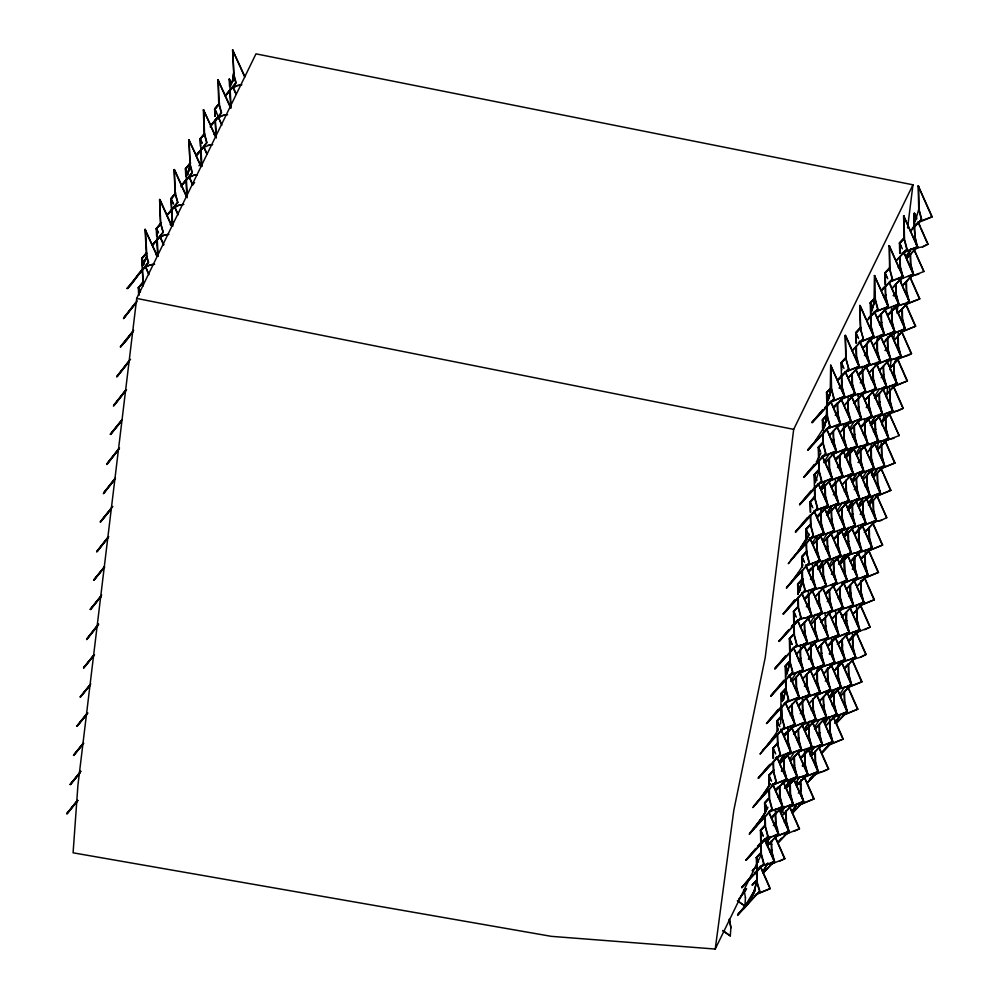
<?xml version="1.0" encoding="UTF-8"?>
<svg xmlns="http://www.w3.org/2000/svg" width="999" height="999" viewBox="0 0 999 999"><rect width="100%" height="100%" fill="white"/><g stroke="black" fill="none" stroke-linecap="round" stroke-linejoin="round"><path stroke-width="1.5" d="M780.631 723.913L781.106 693.518L786.088 688.099M801.348 585.739L802.035 573.026L802.309 580.307L804.932 590.184L783.041 614.01L794.592 600.087M826.822 408.916L826.136 421.615L827.085 416.196L826.81 405.919M826.485 421.69L826.885 392.707L830.868 388.374M830.181 395.679L830.669 365.284L844.642 396.241L833.703 408.154L830.868 402.46M874.025 304.545L874.425 275.562L888.411 306.518L877.11 318.356L888.049 306.443L885.439 296.566L885.164 289.285M722.864 930.856L730.294 935.901L730.906 927.472L729.382 919.055M737.449 900.948L744.879 905.993L745.491 897.564M730.294 935.901L722.889 930.531M744.879 905.993L737.474 900.623M743.556 889.859L746.503 888.873L738.698 899.737M189.573 163.411L188.736 170.704L190.322 167.07L188.786 139.673L201.211 166.521M233.329 73.689L232.492 80.981L234.091 77.348L232.555 49.95L244.98 76.811M232.854 81.044L233.691 73.751L232.904 50.012M907.579 227.959L912.961 184.803L255.981 53.859L136.701 298.414L77.91 785.364L73.089 852.809L551.348 936.35L715.222 949.05L756.805 863.81M912.961 184.803L793.681 429.358L765.234 657.467L733.815 810.289L715.222 949.05M886.438 397.49L887.786 386.7M889.897 369.755L891.245 358.966M893.743 338.923L894.505 332.767M897.002 312.724L897.964 305.02M900.661 283.441L901.235 278.821M904.307 254.158L904.694 251.074M842.145 647.452L842.557 644.367M845.654 621.241L846.69 613.523M848.963 596.565L850.411 585.776M852.684 568.818L854.669 558.091M801.485 585.776L802.309 580.307L798.85 592.132M866.608 500.012L867.232 496.965M871.628 475.561L872.889 469.455M877.284 448.052L878.858 440.409M882.005 425.137L884.202 414.435M827.746 400.661L831.218 388.848L830.943 381.556M828.109 400.736L831.568 388.911L831.018 365.359M823.975 428.084L827.447 416.271L827.172 408.991M815.359 482.729L818.83 470.904L818.281 447.34L822.252 443.007M871.515 310.939L874.974 299.126L874.712 291.845M871.865 311.014L875.336 299.188L874.774 275.637M799.2 592.207L802.659 580.382L802.397 570.104M915.271 221.229L918.73 209.403L918.181 185.839L932.167 216.795L917.032 223.152M786.463 674.188L789.922 662.362L789.647 655.082M786.812 674.263L790.271 662.437L789.722 638.885L793.706 634.552M782.329 701.535L785.788 689.722L785.239 666.158L789.222 661.825M783.116 700.137L786.151 689.785L785.876 679.507M756.618 870.903L756.892 881.18L753.421 893.006L749.175 900.961L737.612 914.884L748.688 902.147M144.98 260.427L146.566 256.793L145.03 229.395L157.455 256.243M142.545 265.409L146.566 256.793L148.277 262.275L127.098 288.474C136.513 281.194 140.584 264.71 154.67 264.273M142.907 265.472L146.915 256.843L145.392 229.458M186.301 175.687L190.322 167.07L192.033 172.552L181.443 185.652L192.395 172.615L189.935 163.474L189.148 139.735M186.663 175.749L190.684 167.12M230.07 85.964L234.091 77.348L235.789 82.83L225.2 95.929L236.151 82.892L233.691 73.751M230.419 86.026L234.44 77.41M758.166 861.013L760.888 855.419M766.345 844.242L769.754 837.249M781.343 813.498L784.739 806.505M795.654 784.153L799.063 777.16M809.964 754.807L814.048 746.415M824.962 724.063L828.371 717.07M754.994 890.584L750.237 899.712L754.869 890.683M816.27 462.112L820.941 453.047M850.624 447.902L846.615 455.669L850.861 447.702L844.617 457.417M803.208 545.454C765.371 590.933 811.6 537.562 808.865 533.741M910.901 248.763L906.892 256.531L910.439 249.9M824.912 481.655L822.239 486.838L824.4 482.817M805.219 541.57L808.553 535.102M820.304 566.333L822.976 561.151M846.016 532.579L848.688 527.397M871.066 500.112L872.402 497.527M844.567 554.757L840.559 562.524L844.804 554.557L838.561 564.273M842.244 560.002L844.917 554.82M763.248 816.395L767.931 807.329M833.703 690.247L831.031 695.429L833.903 690.097M789.947 779.969L787.274 785.152L789.435 781.143M796.94 803.471L792.931 811.238L796.478 804.607M763.76 871.053L767.769 863.286M802.859 545.392L807.105 537.425L796.952 553.196M821.053 564.972L822.477 562.325M846.103 532.517L848.226 528.533M871.14 500.049L872.564 497.402M905.668 257.068L910.364 249.787M906.031 257.143L910.713 249.862M807.816 449.9L813.461 443.793L823.626 428.022L827.085 416.196L829.707 426.073L807.816 449.9L818.88 437.162M823.7 462.525L829.17 454.033M849.525 428.846L854.207 421.566M874.575 396.378L879.257 389.098M820.354 488.661L825.037 481.381M820.703 488.736L824.612 482.667M845.753 456.268L850.436 448.988M870.441 423.738L875.124 416.458M870.791 423.801L875.486 416.521M855.856 453.646L860.539 446.366M797.302 553.271L807.454 537.499M826.685 513.461L831.368 506.181M827.035 513.523L831.717 506.243M851.722 480.994L856.418 473.713M812.087 543.369L816.782 536.088M852.085 481.068L856.767 473.788M837.137 510.901L842.607 502.41M799.075 572.814C770.753 606.78 798.001 575.449 802.971 564.785M862.187 478.446L866.87 471.166M822.552 540.809L827.234 533.528M847.589 508.354L852.284 501.061M847.951 508.416L852.634 501.136M872.639 475.886L877.322 468.606M877.684 468.681L872.814 475.999M858.054 505.794L862.736 498.513M817.644 569.38L823.114 560.876M859.19 504.645L862.312 499.8M818.78 568.231L822.689 562.162M843.468 535.701L848.151 528.421M843.818 535.776L848.513 528.496M868.506 503.234L873.201 495.954M868.868 503.309L872.764 497.24M828.883 565.609L833.566 558.329M839.697 563.124L844.38 555.844M810.164 622.864L815.634 614.373M790.671 681.343L796.128 672.851M772.614 739.16C740.933 776.673 779.133 732.242 778.196 728.895M779.058 762.187L783.74 754.907M779.407 762.249L784.103 754.969M804.108 729.72L809.565 721.228M804.457 729.794L808.366 723.726M765.197 792.744C736.038 827.509 767.294 791.345 769.942 783.591M760.139 799.437L770.291 783.666M829.145 697.265L833.828 689.972M789.51 759.627L794.205 752.347M829.507 697.327L834.19 690.047M814.56 727.172L819.242 719.879M839.597 694.705L844.292 687.424M765.808 810.951C760.838 821.615 733.591 852.946 761.912 818.98M756.006 826.797L766.171 811.013M784.602 788.199L790.072 779.695M785.738 787.05L789.647 780.981M834.689 723.264L840.159 714.772M835.826 722.127L839.734 716.058M791.707 811.775L796.403 804.495M792.07 811.85L796.752 804.57M746.503 888.873L738.736 899.412M762.537 871.59L768.006 863.099M743.268 908.778L755.244 889.272L749.175 900.961L751.061 898.925M743.618 908.853C757.055 894.804 758.553 875.923 756.693 857.691L760.664 853.371M210.152 126.885C214.211 120.804 219.755 114.823 227.61 114.735M180.981 186.701C184.89 181.106 189.822 175.075 197.19 174.763M135.177 303.209C118.456 324.825 120.642 322.652 135.539 303.271M132.193 332.442L126.374 340.584L120.404 346.84L132.917 331.356M128.484 361.563C111.925 382.979 113.711 381.306 128.846 361.626M125.137 390.746C108.404 412.362 110.614 410.177 125.499 390.809M121.791 419.93L110.352 434.365L121.316 421.141M118.444 449.1C101.723 470.716 103.908 468.543 118.794 449.163M115.097 478.284C98.414 499.837 100.499 497.802 115.447 478.334M111.751 507.455L100.312 521.903L110.439 509.84M108.404 536.638C91.608 558.316 93.943 555.981 108.754 536.7M104.221 566.982L93.619 580.269L104.57 567.032M101.698 594.992L90.272 609.44L101.224 596.216M98.352 624.175C81.618 645.791 83.841 643.606 98.714 624.225M93.344 655.669L83.579 667.794L93.706 655.731M89.997 684.852L80.232 696.977L90.347 684.914M87.475 712.874L76.873 726.161L86.176 715.259M83.304 743.206L73.526 755.331L83.654 743.268M80.782 771.228L70.18 784.515L79.483 773.613M77.435 800.399L66.833 813.686L77.797 800.461M848.064 508.441L850.636 504.832L847.764 508.454M822.664 409.74L811.95 422.54L823.014 409.815M897.302 313.536L898.988 311.313M813.461 443.793L818.531 437.087M853.546 403.259L855.231 401.036M814.397 464.448L803.683 477.247L814.759 464.523M874.462 398.151L876.148 395.916M811.113 490.684L799.562 504.607L816.183 485.664M870.329 425.512L872.015 423.276M806.98 518.031L795.429 531.955L805.656 520.342M826.56 515.222L828.258 512.999M792.819 580.556L798.725 572.739M847.477 510.114L849.175 507.879M794.954 600.162L783.391 614.085L805.281 590.259L802.659 580.382M868.393 505.007L870.079 502.772M788.785 629.67L778.908 641.358L789.135 629.745M864.272 532.355L865.958 530.132M785.489 655.906L774.787 668.718L785.851 655.981M820.504 622.077L822.189 619.855M781.368 683.266L770.654 696.066L781.717 683.328M841.42 616.97L843.106 614.735M778.084 709.502L766.52 723.426L782.205 705.494M837.287 644.318L838.985 642.095M768.044 744.667L773.95 736.85M768.98 765.321L758.266 778.121L770.179 764.272M793.531 734.04L795.216 731.805M759.789 799.375L764.847 792.669M814.447 728.933L816.133 726.698M761.563 818.905L755.656 826.722L763.373 815.933L750.012 832.829L771.89 809.003L769.267 799.125L769.005 791.845M810.314 756.28L812 754.058M755.744 848.488L745.878 860.176L756.093 848.563M752.459 874.724L741.745 887.537L752.809 874.799M814.797 496.016L810.014 502.047L810.289 512.325M820.529 488.773L823.388 485.152M865.171 485.651L867.082 483.241M840.122 518.119L842.032 515.696M777.921 796.752L779.819 794.33M784.602 788.298L788.423 783.466M214.947 116.346L214.623 109.041L219.43 103.084M215.309 116.396L214.972 109.091L218.818 104.333M200.362 146.254L200.025 138.948L203.883 134.178M201.923 166.396L200.387 138.998L204.233 134.241M185.777 176.161L185.439 168.856L190.26 162.899M187.337 196.303L185.802 168.906L190.609 162.949M214.161 134.64L216.084 132.255M214.51 134.703L216.433 132.318M172.39 226.149L170.854 198.764L175.674 192.807M172.752 226.211L171.216 198.813L175.062 194.056M199.575 164.548L201.498 162.163M198.963 165.797L200.886 163.411M156.606 235.976L156.269 228.671L161.089 222.715M158.154 256.119L156.631 228.721L161.438 222.765M143.219 285.964L141.683 258.566L146.491 252.622M142.37 265.934L142.045 258.629L145.891 253.871M170.392 224.363L172.315 221.978M170.754 224.425L172.677 222.04M127.46 288.536L148.626 262.337L146.915 256.843M155.807 254.27L157.73 251.885M138.661 295.055L138.337 287.749L143.144 281.793M139.023 295.117L138.686 287.812L143.506 281.855M123.751 317.657L137.225 300.986M124.101 317.719L136.613 302.235M120.754 346.903L133.267 331.418M130.532 359.34L117.058 376.011M113.711 405.194L126.224 389.71M126.573 389.772L114.061 405.257M110.352 434.365L120.941 421.266M110.714 434.428L121.304 421.328M107.005 463.548L119.518 448.064M107.368 463.611L117.957 450.512M104.021 492.794L114.61 479.682M112.825 506.418L100.312 521.903M96.965 551.086L107.555 537.986M93.619 580.269L104.208 567.157M93.981 580.319L104.558 567.22M90.272 609.44L100.862 596.341M90.622 609.502L101.211 596.403M87.275 638.686L97.865 625.574M80.232 696.977L90.809 683.878M76.873 726.161L87.462 713.049M77.235 726.211L87.825 713.111M73.526 755.331L83.154 743.418M73.889 755.394L83.516 743.481M70.542 784.577L80.17 772.664M230.994 108.054L217.969 79.858L218.744 103.596L221.204 112.737L210.614 125.837L215.447 136.563M218.319 79.92L219.106 103.659L221.566 112.8L210.976 125.899L203.384 109.765L216.408 137.962M203.384 109.765L204.158 133.504L206.618 142.645L196.029 155.744L200.861 166.471M203.734 109.828L204.52 133.566L206.98 142.707L196.391 155.807L188.786 139.673M177.447 202.46L166.858 215.559L177.797 202.522L175.349 193.381L174.201 169.58L174.987 193.319L177.797 202.522M189.061 176.885L192.682 184.927L194.605 182.542M162.862 232.367L152.273 245.467L163.212 232.43L160.764 223.289L159.615 199.488L160.402 223.227L163.212 232.43M117.407 376.074L127.997 362.974M103.659 492.732L114.248 479.632M100.674 521.965L111.264 508.866M97.328 551.148L107.904 538.049M86.925 638.623L97.515 625.524M83.579 667.794L94.168 654.695M83.928 667.856L94.518 654.757M80.582 697.04L90.21 685.127M70.18 784.515L80.769 771.415M66.833 813.686L77.422 800.586M67.195 813.748L77.785 800.649M226.049 94.593L231.656 88.274L236.85 85.614L241.845 84.765M226.411 94.643L232.018 88.337L237.213 85.677L240.946 85.04M216.421 113.049L214.623 109.041L219.293 103.771M214.623 109.041L219.655 103.834M211.463 124.5L217.07 118.182L222.265 115.522L226.011 114.885M201.835 142.957L200.025 138.948L204.708 133.679M200.025 138.948L204.133 134.79M196.878 154.408L202.485 148.089L208.042 145.492L211.776 144.855M197.228 154.458L202.847 148.152M187.25 172.864L185.439 168.856L190.122 163.586M185.439 168.856L190.472 163.649M182.293 184.315L187.899 177.997L193.094 175.337L196.828 174.7M199.85 165.022L201.711 162.924M172.665 202.772L170.854 198.764L175.537 193.494M170.854 198.764L174.95 194.605M167.707 214.223L173.314 207.904L178.509 205.245L182.243 204.608M168.057 214.273L173.676 207.967L178.871 205.307L183.853 204.458M158.079 232.68L156.269 228.671L160.951 223.401M156.269 228.671L161.301 223.464M153.122 244.131L158.729 237.812L163.923 235.152L168.906 234.303M170.317 224.775L172.19 222.677M153.471 244.181L159.078 237.874L164.273 235.202L168.019 234.578M170.667 224.837L172.54 222.74M143.494 262.587L141.683 258.566L146.366 253.309M141.683 258.566L146.716 253.371M155.732 254.683L157.605 252.585M127.098 288.474C135.939 280.819 139.91 265.684 153.072 264.423M140.147 291.77L138.337 287.749L143.007 282.492M138.337 287.749L143.369 282.555M133.704 330.282L120.404 346.84M918.73 209.403L921.353 219.28L910.414 231.194L921.702 219.355L919.092 209.465L918.543 185.914M900.099 256.456L900.374 266.733L902.996 276.611L895.828 261.101L906.767 249.188L904.145 239.31L903.596 215.747L917.582 246.703L906.642 258.616L903.808 252.934M903.958 215.821L904.507 239.373L907.117 249.263L895.828 261.101M906.28 258.541L917.219 246.628C914.51 242.807 911.175 198.277 916.882 218.881M874.425 275.562L881.23 291.009L892.182 279.096L889.56 269.218L889.36 245.729L902.996 276.611L892.045 288.524L902.634 276.536L900.024 266.658L899.749 259.378M889.36 245.729L889.922 269.28L892.532 279.171L881.23 291.009M883.74 297.115L885.726 294.942M874.625 298.651L870.653 302.984L871.203 326.548L873.813 336.426L866.645 320.916L877.597 309.003L874.974 299.126M875.336 299.188L877.946 309.078L866.645 320.916M893.193 295.642L895.191 293.481M893.556 295.716L895.541 293.544M910.564 253.896L910.838 264.173L913.448 274.051L902.509 285.964L899.674 280.282M863.011 338.911L852.06 350.824L863.361 338.986L860.738 329.096L859.839 305.469L860.389 329.033L863.361 338.986M879.607 324.463L881.593 322.302M879.957 324.538L881.955 322.365M895.966 283.803L896.24 294.081L898.863 303.958L887.562 315.796L898.513 303.896L895.891 294.018L895.616 283.728M874.275 298.589L870.291 302.922L870.841 326.473L873.463 336.351L862.874 348.339L873.813 336.426L860.189 305.544M890.059 321.915L892.057 319.742M906.43 281.243L906.705 291.533L909.315 301.411L898.026 313.249L908.965 301.336L906.343 291.458L906.081 284.178M848.413 368.818L837.474 380.731L848.775 368.893L846.153 359.003L845.254 335.377L845.803 358.941L848.775 368.893M865.022 354.37L867.007 352.21M864.385 355.532L866.37 353.359M881.38 313.711L881.655 323.988L884.277 333.866L872.976 345.704L883.915 333.803L881.305 323.913L881.031 313.636M839.972 386.838L841.97 384.665M852.209 373.526L852.484 383.803L855.107 393.681L847.939 378.171L858.878 366.258L856.255 356.381L855.993 349.101M856.343 346.166L856.618 356.456L859.227 366.333L847.939 378.171M891.483 306.593L891.757 321.366L894.38 331.243L883.441 343.156L894.729 331.318L892.119 321.441L891.845 309.653M831.218 388.848L833.828 398.726L811.95 422.54M831.568 388.911L834.19 398.801L812.299 422.614M866.795 343.619L867.07 353.896L869.692 363.773L858.391 375.612L869.33 363.711L866.72 353.821L866.445 343.544M885.938 349.263L887.924 347.103M901.947 308.529L902.222 318.806L904.832 328.683L893.893 340.597L905.194 328.758L902.572 318.881L902.297 308.604M885.289 350.412L887.287 348.251M822.676 430.269L822.402 419.992L826.385 415.659M833.353 408.079L844.292 396.166L841.67 386.288L841.121 362.737L846.091 357.317M860.888 381.73L862.874 379.558M873.126 368.419L873.401 378.696L876.023 388.574L868.843 373.064L879.794 361.151L877.172 351.273L876.897 343.993M860.251 382.879L862.237 380.719M877.247 336.563L877.534 351.336L880.144 361.226L868.843 373.064M835.851 414.185L837.836 412.025M835.201 415.347L837.199 413.174M845.816 372.627L855.107 393.681L844.155 405.594L854.744 393.618L852.135 383.728L851.86 373.451M876.835 364.897L879.307 370.504L890.246 358.591L887.636 348.713L887.362 338.436M887.711 337.013L887.986 348.788L890.609 358.666L879.307 370.504M827.447 416.271L830.057 426.148L808.179 449.962M862.661 369.468L862.936 381.243L865.559 391.133L854.257 402.972L865.209 391.059L862.587 381.181L862.312 366.408M881.805 376.611L883.79 374.45M881.168 377.772L883.153 375.599M891.158 333.654L901.061 356.106L890.121 368.019L901.061 356.106L898.438 346.228L898.163 331.456M818.905 457.692L818.631 447.415L822.614 443.081M837.624 403.434L837.899 413.711L840.509 423.588L829.57 435.502L826.735 429.82M856.767 409.078L858.753 406.918M872.776 371.341L873.051 378.621L875.661 388.499L864.722 400.412L876.023 388.574L866.108 366.121M857.117 409.153L859.103 406.98M831.717 441.546L833.703 439.373M832.067 441.608L834.065 439.448M848.076 396.378L848.351 411.151L850.973 421.041L839.672 432.879L850.611 420.966L848.001 411.089L847.726 400.811M866.22 407.604L868.218 405.444M883.578 365.859L883.853 376.136L886.475 386.014L875.174 397.864L886.113 385.951L883.503 376.074L883.228 368.781M803.683 477.247L825.574 453.434L822.951 443.544L822.689 433.266M804.045 477.322L825.923 453.496L823.313 443.618L823.039 433.341M858.191 401.248L858.453 408.529L861.076 418.406L850.137 430.319L861.425 418.481L858.815 408.603L858.528 393.831M893.693 366.233L893.955 373.514L896.578 383.391L885.638 395.304L896.927 383.466L894.317 373.589L894.043 363.299M878.034 404.033L880.019 401.873M795.429 531.955L817.319 508.129L814.697 498.251L814.148 474.7L819.118 469.28M833.141 433.716L833.416 440.996L836.026 450.874L825.087 462.787L836.388 450.949L833.765 441.058L833.491 430.781M814.772 482.055L814.497 474.762L818.481 470.442M852.634 436.426L854.62 434.265M852.984 436.501L854.982 434.34M868.993 395.766L869.267 406.044L871.89 415.921L860.589 427.772L871.528 415.859L868.918 405.981L868.643 395.691M843.593 423.663L843.868 438.436L846.49 448.314L835.551 460.227L846.84 448.389L844.23 438.511L843.955 426.735M879.457 393.206L879.732 403.496L882.342 413.374L871.053 425.212L881.992 413.299L879.37 403.421L879.108 396.141M818.83 470.904L821.44 480.781L799.562 504.607M799.912 504.67L821.802 480.856L819.18 470.966L818.905 460.689M838.049 466.333L840.034 464.173M837.412 467.495L839.397 465.322M854.407 425.674L854.682 435.951L857.304 445.829L846.003 457.679L856.942 445.766L854.332 435.889L854.058 425.599M873.551 431.318L875.536 429.158M889.547 386.089L889.834 400.861L892.444 410.739L881.505 422.652L892.806 410.814L890.184 400.936L889.909 390.659M814.997 496.628L810.014 502.047L811.875 506.256M825.236 485.489L825.511 495.766L828.121 505.644L820.953 490.134L831.905 478.221L829.282 468.344L829.02 461.063M810.651 512.4L810.376 502.122L814.347 497.789M829.37 458.141L829.645 468.419L832.254 478.296L820.953 490.134M864.859 421.615L865.146 433.404L867.756 443.281L856.455 455.119L867.407 443.206L864.784 433.329L864.51 418.556M839.822 455.581L840.097 465.859L842.719 475.736L831.418 487.574L842.357 475.674L839.747 465.796L839.472 455.507M858.965 461.226L860.951 459.065M874.974 420.492L875.249 430.769L877.859 440.646L866.92 452.559L874.088 468.069L862.786 479.92L873.725 468.007L871.116 458.129L870.841 447.852M875.324 420.567L875.599 430.844L878.221 440.721L867.269 452.634L864.172 445.616M795.778 532.03L817.669 508.204L815.059 498.326L814.772 486.55M846.153 480.382L846.428 490.659L849.038 500.536L841.87 485.027L852.809 473.114L850.199 463.236L849.924 455.956M833.278 494.842L835.264 492.682M850.286 453.022L850.549 463.311L853.171 473.189L841.87 485.027M885.776 416.508L886.051 428.284L888.673 438.161L877.372 450.012L888.311 438.099L885.701 428.221L885.414 413.436M806.156 539.685L805.893 529.395L810.863 523.988M806.518 539.747L806.243 529.47L810.226 525.137M818.843 484.59L828.121 505.644L817.182 517.557L827.771 505.581L825.162 495.691L824.887 485.414M849.849 476.86L852.334 482.467L863.273 470.554L860.651 460.676L860.389 450.399M860.738 448.976L861.013 460.751L863.623 470.629L852.334 482.467M835.326 478.371L835.614 493.144L838.223 503.021L827.284 514.935L838.586 503.096L835.963 493.219L835.688 481.431M854.832 488.573L856.817 486.413M854.195 489.735L856.18 487.562M791.295 559.303L813.186 535.489L810.564 525.599L810.289 515.322M791.658 559.378L813.536 535.551L810.926 525.674L810.651 515.397M829.782 521.041L831.78 518.881M845.791 480.307L846.066 490.584L848.688 500.462L838.099 512.45L849.038 500.536L839.747 479.483M870.766 471.753L873.251 477.36L884.19 465.447L881.568 455.569L881.293 440.796M820.741 508.279L821.028 523.051L823.638 532.929L812.699 544.842L824 533.004L821.378 523.126L821.103 508.341M802.384 567.107L802.11 556.818L807.092 551.411M856.605 477.822L856.88 488.099L859.502 497.977L848.201 509.827L859.14 497.914L856.53 488.036L856.255 480.756M820.679 536.675L823.164 542.282L834.103 530.369L831.48 520.491L831.218 513.211M831.568 510.289L831.842 520.566L834.452 530.444L823.164 542.282M866.72 478.196L866.982 485.477L869.605 495.354L858.653 507.267L869.954 495.429L867.344 485.551L867.07 475.274M851.061 515.996L853.046 513.836M806.168 545.679L806.443 552.959L809.053 562.837L787.175 586.663M787.524 586.725L809.415 562.912L806.792 553.021L806.518 542.744M825.661 548.389L827.647 546.228M826.011 548.463L827.996 546.303M842.02 507.729L842.294 518.006L844.917 527.884L833.616 539.735L844.555 527.822L841.945 517.944L841.67 507.654M860.164 514.46L862.149 512.3M877.522 472.714L877.796 482.992L880.419 492.869L869.118 504.707L880.057 492.807L877.447 482.917L877.172 475.636M802.597 578.696L797.627 584.103L797.901 594.38M816.633 543.119L816.895 550.399L819.517 560.277L808.566 572.19L819.867 560.352L817.257 550.474L816.97 538.698M852.122 508.104L852.397 515.384L855.019 525.262L844.068 537.175L855.369 525.337L852.759 515.459L852.472 500.674M811.076 578.296L813.061 576.136M810.426 579.457L812.424 577.285M827.434 537.637L827.709 547.914L830.319 557.792L819.03 569.642L829.969 557.729L827.359 547.852L827.085 537.562M846.565 543.281L848.563 541.121M846.927 543.356L848.913 541.183M862.936 502.622L863.211 512.899L865.821 522.777L854.532 534.615L865.471 522.714L862.849 512.824L862.574 498.051M837.537 530.519L837.811 545.292L840.421 555.169L829.482 567.082L840.783 555.244L838.161 545.367L837.886 533.578M857.03 540.734L859.015 538.561M873.388 500.062L873.663 510.339L876.285 520.229L864.984 532.067L875.923 520.154L873.313 510.277L873.039 502.997M774.787 668.718L796.665 644.892L794.055 635.014L793.493 611.45L797.477 607.13M775.137 668.781L797.027 644.967L794.405 635.089L793.855 611.525L797.839 607.192M812.849 567.544L813.124 577.822L815.733 587.699L804.445 599.55L815.384 587.637L812.761 577.759L812.487 562.974M831.98 573.189L833.978 571.028M831.343 574.338L833.328 572.177M848.351 532.529L848.626 542.807L851.235 552.684L839.947 564.522L850.886 552.622L848.263 542.732L847.989 532.455M819.18 592.345L819.455 602.622L822.065 612.499L814.897 596.99L825.836 585.077L823.226 575.199L822.951 567.919M806.305 606.805L808.291 604.645M858.803 528.471L859.078 540.247L861.7 550.137L850.399 561.975L861.338 550.062L858.728 540.184L858.441 525.412M778.908 641.358L800.798 617.544L798.176 607.667L797.901 597.377M779.27 641.433L801.148 617.607L798.538 607.729L798.263 597.452M833.765 560.938L834.04 572.714L836.65 582.592L825.711 594.505L822.876 588.823M868.905 527.347L869.18 537.624L871.802 547.502L860.851 559.415L872.152 547.577L869.542 537.699L869.267 527.422M852.259 569.23L854.245 567.07M827.859 600.536L829.844 598.376M827.209 601.698L829.207 599.525M843.868 562.799L844.143 570.092L847.115 580.044L835.813 591.883L846.752 579.969L845.966 576.111M802.809 633.004L804.794 630.844M803.171 633.079L805.157 630.906M812.774 591.445L822.065 612.499L811.126 624.412L821.715 612.437L819.093 602.547L818.818 592.27M843.793 583.716L846.265 589.323L857.217 577.41L854.595 567.532L854.32 557.255M829.632 589.785L829.907 600.062L832.529 609.952L821.228 621.79L832.167 609.877L829.557 599.999L829.282 592.707M848.775 595.429L850.761 593.269M861.001 580.619L861.275 592.395L863.898 602.285L856.73 586.775L867.669 574.862L865.059 564.972L864.784 554.695M865.134 550.274L865.409 565.047L868.019 574.924L856.73 586.775M785.863 676.51L785.601 666.233L789.572 661.9M804.595 622.252L804.857 632.529L807.479 642.407L796.54 654.32L793.706 648.638M839.734 590.159L840.009 597.439L842.632 607.317L831.68 619.23L842.981 607.392L840.359 597.514L840.097 587.225M824.075 627.959L826.073 625.799M798.676 660.351L800.674 658.191M799.038 660.426L801.023 658.266M815.047 618.194L815.321 629.969L817.931 639.86L806.643 651.698L817.582 639.785L814.959 629.907L814.697 619.617M850.199 587.599L850.461 594.88L853.084 604.77L842.145 616.683L853.433 604.832L850.823 594.954L850.549 584.677M770.654 696.066L792.532 672.252L789.922 662.362M771.003 696.141L792.894 672.315L790.271 662.437M808.503 658.953L810.489 656.793M844.642 622.789L846.628 620.616M860.651 580.556L860.926 592.332L863.536 602.21L852.959 614.198L863.898 602.285L853.983 579.82M844.992 622.852L846.99 620.691M781.73 700.861L781.468 693.581L785.439 689.248M800.449 645.104L800.736 659.877L803.346 669.755L792.057 681.605L802.996 669.692L800.374 659.815L800.112 652.522M819.592 655.244L821.59 653.084M835.601 610.014L835.876 624.787L838.498 634.677L827.559 646.59L838.848 634.74L836.238 624.862L835.963 614.585M810.551 642.482L810.838 657.255L813.448 667.132L802.509 679.045L813.81 667.207L811.188 657.33L810.913 645.541M830.057 652.697L832.042 650.524M829.42 653.846L831.405 651.685M846.415 612.025L846.69 622.302L849.312 632.192L838.011 644.03L848.95 632.117L846.34 622.24L846.066 614.959M766.52 723.426L788.411 699.6L785.788 689.722M766.882 723.488L788.76 699.662L786.151 689.785M805.007 685.152L806.992 682.991M821.378 644.492L821.653 654.77L824.262 664.647L812.961 676.498L823.913 664.585L821.29 654.695L821.016 644.417M856.88 609.477L857.154 619.755L859.764 629.632L848.825 641.545L845.366 634.452M792.195 704.307L792.469 714.585L795.092 724.462L787.924 708.953L798.863 697.04L796.253 687.162L795.978 679.882M777.609 731.218L777.334 720.941L781.318 716.608M831.468 637.374L831.755 652.147L834.365 662.025L823.426 673.938L830.594 689.447L827.971 679.57L827.696 667.794M831.83 640.434L832.105 652.21L834.727 662.1L823.775 674.013L820.953 668.319M795.903 700.786L798.376 706.393L809.327 694.492L806.705 684.602L806.43 674.325M806.792 674.4L807.067 684.677L809.677 694.555L798.376 706.393M825.923 680.044L827.909 677.871M825.286 681.193L827.272 679.033M842.294 639.385L842.557 649.662L845.179 659.54L833.878 671.378L844.829 659.465L842.207 649.587L841.932 639.31M781.393 709.789L781.668 717.07L784.277 726.947L762.399 750.773M762.749 750.848L784.64 727.022L782.017 717.145L781.742 705.356M800.873 712.512L802.871 710.339M813.111 699.2L813.386 709.477L816.008 719.355L808.84 703.845L819.779 691.932L817.157 682.055L816.895 674.775M800.236 713.661L802.234 711.5M817.244 667.344L817.519 682.117L820.129 692.007L808.84 703.845M841.857 663.211L844.342 668.831L855.281 656.917L852.659 647.04L852.384 632.255M773.126 758.491L772.851 748.214L777.821 742.806M791.845 704.233L792.12 714.51L794.729 724.4L784.153 736.375L795.092 724.462L785.801 703.408M820.679 666.982L830.594 689.447L819.655 701.36L816.82 695.679M802.309 704.682L802.572 711.962L805.194 721.84L794.255 733.753L805.544 721.915L802.934 712.025L802.647 697.252M821.79 707.392L823.788 705.232M837.799 666.658L838.074 676.935L840.696 686.825L829.757 698.738L841.046 686.887L838.436 677.01L838.149 662.237M822.152 707.467L824.138 705.294M758.266 778.121L780.144 754.307L777.534 744.417L777.259 734.14M777.609 734.215L777.884 744.492L780.506 754.37L758.616 778.196M796.752 739.859L798.738 737.687M797.102 739.934L799.1 737.761M806.717 698.301L816.008 719.355L805.069 731.268L815.646 719.28L813.036 709.402L812.761 699.125M848.613 664.173L848.888 674.462L851.51 684.34L840.559 696.253L837.736 690.559M768.993 785.851L768.718 775.574L773.701 770.154M787.712 727.085L787.986 741.87L790.609 751.748L779.67 763.661L786.837 779.17L775.536 791.008L786.475 779.095L783.865 769.218L783.578 754.445M769.355 785.913L769.08 775.636L774.05 770.229M788.061 727.16L788.348 741.932L790.958 751.822L780.019 763.723L776.922 756.705M823.226 699.562L823.488 706.842L826.111 716.733L815.159 728.646L822.339 744.155L811.038 755.993L821.977 744.08L819.367 734.203L819.093 726.922M782.167 769.767L784.153 767.594M781.518 770.916L783.516 768.755M798.526 729.108L798.8 739.385L801.423 749.262L790.471 761.176L787.649 755.481M817.669 734.752L819.655 732.579M818.019 734.814L820.004 732.654M834.028 694.08L834.302 704.37L836.925 714.248L825.624 726.086L836.563 714.173L833.953 704.295L833.678 694.018M754.133 805.481L776.023 781.655L773.401 771.777L773.139 764.485M754.495 805.544L776.373 781.73L773.763 771.84L773.488 761.563M792.619 767.207L794.605 765.047M844.143 694.455L844.405 701.735L847.027 711.625L836.076 723.526L847.377 711.688L844.754 701.81L844.492 691.533M764.872 813.198L764.597 802.921L768.568 798.588M765.222 813.273L764.947 802.996L768.93 798.663M803.084 764.66L805.069 762.487M802.434 765.808L804.432 763.648M778.034 797.115L780.019 794.954M790.271 783.803L790.546 794.08L793.156 803.97L785.988 788.461L796.94 776.548L794.317 766.658L794.043 756.38M829.545 716.87L829.819 731.643L832.442 741.533L821.49 753.433L832.791 741.595L830.169 731.718L829.894 721.44M750.361 832.904L772.239 809.078L769.63 799.2L769.355 788.91M804.857 752.397L805.132 764.173L807.741 774.063L796.453 785.901L807.392 773.988L804.769 764.11L804.495 749.337M741.745 887.537L763.636 863.71L761.013 853.833L760.464 830.269L764.447 825.948M768.93 812.749L771.403 818.368L782.354 806.455L779.732 796.565L779.457 786.288M742.107 887.599L763.985 863.785L761.375 853.895L760.813 830.344L764.797 826.011M798.313 793.156L800.299 790.996M773.9 824.475L775.898 822.302M773.263 825.624L775.249 823.463M783.253 781.505L793.156 803.97L781.867 815.808L792.806 803.895L790.184 794.018L789.922 786.737M745.878 860.176L767.756 836.363L765.147 826.473L764.872 816.195M746.228 860.251L768.119 836.425L765.496 826.548L765.222 816.27M789.847 807.642L792.319 813.248L803.258 801.348L801.435 795.329M756.605 867.906L756.33 857.629L760.314 853.296M768.668 811.413L778.571 833.878L767.269 845.716L778.571 833.878L775.599 823.925L775.336 816.645M785.788 811.088L786.063 821.365L788.673 831.243L777.734 843.156L789.035 831.318L786.413 821.44L786.138 811.163M770.129 851.897L772.115 849.724M771.203 840.996L771.478 851.273L774.088 861.15L763.149 873.064L774.437 861.225L771.827 851.348L771.553 841.071M757.18 879.57L752.21 884.977L756.543 880.718M757.667 885.052L759.502 891.058L737.612 914.884M737.974 914.959L759.852 891.133L756.892 881.18M899.737 253.384L899.462 243.107L904.445 237.687M900.099 253.459L899.824 243.169L903.808 238.848M885.151 284.79L884.877 273.014L889.859 267.595M868.556 317.957L873.263 312.874L888.411 306.518L885.788 296.641L885.239 273.077L889.21 268.743M884.09 297.178L886.076 295.017M855.981 343.107L855.706 332.829L860.676 327.41M856.343 343.169L856.068 332.892L861.038 327.485M902.147 285.889L913.098 273.988L910.476 264.111L910.214 256.818M841.745 370.08L841.47 362.799L845.454 358.466M826.81 402.922L826.535 392.632L830.519 388.311M839.335 387.987L841.32 385.826M823.039 430.344L822.764 420.067L826.735 415.734M829.22 435.427L840.159 423.526L837.549 413.636L837.274 403.359M877.671 403.971L879.669 401.798M863.086 433.878L865.084 431.705M873.9 431.393L875.886 429.22M858.316 462.375L860.314 460.214M833.915 493.693L835.901 491.52M830.144 521.116L832.13 518.943M881.655 443.868L881.93 455.644L884.54 465.522L873.251 477.36M802.035 567.032L801.76 556.755L806.73 551.336M850.698 515.934L852.696 513.761M802.959 578.758L797.989 584.178L798.251 594.455M836.113 545.841L838.099 543.668M806.942 605.656L808.928 603.483M823.301 564.984L823.576 575.274L826.198 585.152L814.897 596.99M825.361 594.43L836.3 582.529L833.678 572.639L833.403 562.362M852.896 568.081L854.894 565.909M789.647 650.586L789.372 638.811L793.343 634.477M808.715 593.394L808.99 605.182L811.613 615.059L800.311 626.897L811.25 614.984L808.641 605.107L808.353 590.334M854.669 555.831L854.957 567.607L857.567 577.484L846.265 589.323M849.125 595.504L851.111 593.344M796.178 654.245L807.13 642.345L804.507 632.454L804.232 622.177M823.725 627.896L825.711 625.724M809.14 657.804L811.126 655.631M825.499 617.132L825.773 627.422L828.396 637.3L817.095 649.138L828.034 637.225L825.424 627.347L825.149 620.067M819.954 655.319L821.94 653.146M804.37 686.313L806.355 684.14M856.518 604.907L856.792 619.68L859.415 629.557L848.463 641.47L855.631 656.98L853.021 647.102L852.746 635.327M777.259 731.143L776.985 720.866L781.955 715.446M796.328 676.947L796.603 687.237L799.225 697.115L787.924 708.953M845.728 634.527L855.631 656.98L844.342 668.831M773.476 758.566L773.201 748.288L778.184 742.869M819.292 701.286L830.231 689.372L827.622 679.495L827.347 669.218M840.209 696.178L851.148 684.265L848.538 674.387L848.263 664.11M823.576 696.64L823.85 706.917L826.46 716.795L815.521 728.708L812.424 721.69M790.122 761.101L801.061 749.188L798.451 739.31L798.176 729.033M808.978 725.049L809.265 736.825L811.875 746.703L800.574 758.553L811.525 746.64L808.903 736.75L808.628 721.977M828.121 732.192L830.107 730.032M794.405 756.455L794.667 766.733L797.289 776.61L785.988 788.461M779.807 786.363L780.082 796.64L782.704 806.518L771.403 818.368M798.95 792.007L800.936 789.847M815.309 751.348L815.584 761.625L818.206 771.503L806.905 783.341L817.844 771.44L815.234 761.55L814.959 751.273M800.374 781.181L800.649 791.458L803.621 801.41L792.319 813.248M769.779 851.822L771.765 849.662M898.163 267.407L900.049 265.372M883.578 297.315L885.464 295.279M888.536 313.861L894.18 307.754L899.312 305.07L904.182 304.096M876.772 340.721C880.831 334.34 889.098 335.289 894.729 331.318L884.827 308.853M839.822 387.038L841.695 385.002M859.003 373.614L860.888 371.578M859.365 373.676L862.187 370.629M885.776 349.463L887.661 347.427M885.189 350.549L888.011 347.49M824.887 425.611L822.402 419.992L827.11 414.91M860.726 381.918L862.612 379.882M861.088 381.993L862.974 379.957M871.19 379.37L873.076 377.335M856.605 409.278L858.478 407.242M856.955 409.34L858.84 407.305M831.555 441.733L833.441 439.697M831.917 441.808L833.79 439.772M877.522 404.158L879.395 402.122M877.871 404.233L879.757 402.197M816.008 478.908L814.148 474.7L818.855 469.605M814.148 474.7L818.268 470.691M852.821 436.7L854.707 434.665M840.284 454.22C844.367 448.626 852.11 449.75 857.304 445.829L847.389 423.376M850.386 451.598C854.557 445.979 862.349 446.978 867.756 443.281L857.841 420.816M882.467 420.716L888.123 414.61L903.258 408.266L893.343 385.801M814.722 496.965L810.014 502.047L812.849 507.729M810.376 502.122L815.084 497.027M869.767 448.588L871.652 446.553M807.342 518.106L810.164 515.047M833.753 493.881L835.639 491.845M834.115 493.956L835.988 491.92M810.589 524.313L805.893 529.395L810.951 524.388M855.019 488.848L856.905 486.813M803.621 560.963L801.76 556.755L805.519 552.684M801.76 556.755L806.817 551.735M825.848 548.663L827.734 546.628M855.494 532.679L861.15 526.573L876.285 520.229L866.37 497.764M797.264 607.392L793.493 611.45L797.614 607.454M843.73 559.54C847.801 553.159 856.056 554.108 861.7 550.137L851.785 527.672M852.309 559.015L855.132 555.968M826.323 592.494L829.145 589.447M828.046 600.811L829.932 598.776M808.553 648.738L813.261 643.643L818.393 640.958L823.263 639.984M798.875 660.626L800.761 658.591M782.205 682.142L784.09 680.107M785.813 688.423L781.106 693.518L786.176 688.498M829.307 653.97L832.13 650.923M790.259 715.259L792.145 713.224M825.761 680.244L827.647 678.209M801.073 712.774L802.959 710.739M774.712 752.434L772.851 748.214L777.559 743.131M811.176 710.152L813.061 708.116M796.59 740.059L798.476 738.024M832.092 705.032L833.978 702.996M773.426 770.479L768.718 775.574L773.788 770.554M782.005 769.967L783.89 767.931M766.445 807.13L764.597 802.921L768.356 798.85M802.921 764.847L804.807 762.811M773.75 824.662L775.624 822.627M758.191 861.837L756.33 857.629L761.038 852.534M912.324 228.234L916.083 224.163M901.323 247.315L899.462 243.107L903.233 239.036M899.462 243.107L903.583 239.098M886.737 277.223L884.877 273.014L889.585 267.919M884.877 273.014L889.947 267.994M882.204 289.061L884.09 287.038M872.152 307.13L870.291 302.922L874.999 297.827M870.291 302.922L874.412 298.913M883.928 297.377L885.813 295.342M857.567 337.038L855.706 332.829L860.414 327.734M855.706 332.829L860.776 327.809M842.981 366.945L841.121 362.737L845.828 357.642M841.121 362.737L845.241 358.728M879.445 324.663L881.33 322.627M879.807 324.737L881.68 322.702M867.257 342.257L869.142 340.222L874.275 337.537M838.448 378.783L843.156 373.701M828.396 396.853L826.535 392.632L830.306 388.574M826.535 392.632L830.656 388.636M839.235 388.124L842.057 385.065M885.339 340.197L889.11 336.126M824.799 407.679L829.507 402.585L844.642 396.241L842.032 386.363L841.757 374.575M834.315 406.143L837.137 403.084M822.402 419.992L826.523 415.996M835.688 414.385L837.574 412.35M836.038 414.46L837.924 412.425M823.501 431.98C827.584 426.386 835.326 427.51 840.509 423.588L830.606 401.136M894.492 361.938C898.588 356.356 906.33 357.467 911.513 353.559L901.61 331.094M820.129 451.56L818.281 447.34L822.989 442.257M818.281 447.34L821.453 444.368M842.532 428.908L846.29 424.837L861.425 418.481L851.523 396.029M861.563 425.824L867.207 419.717L872.339 417.033L877.209 416.059M852.472 436.625L854.357 434.59M836.163 458.216L838.036 456.181M850.736 451.66L852.622 449.625L857.754 446.94L862.624 445.966M837.886 466.533L839.772 464.498M873.388 431.518L875.274 429.483M859.315 451.148L862.137 448.089M832.379 485.639L836.151 481.568M858.803 461.426L860.688 459.39M858.216 462.512L861.038 459.453M878.346 448.076L882.105 444.006M817.794 515.546L821.565 511.476M844.217 491.333L846.091 489.298M867.519 473.913L869.405 471.878L874.537 469.18L879.407 468.206M854.669 488.773L856.555 486.738M829.632 521.241L831.505 519.205M829.982 521.303L831.867 519.268M865.122 486.226L867.007 484.19M816.495 539.847C820.554 533.478 828.82 534.415 834.452 530.444L824.55 507.992M850.536 516.121L852.422 514.098M850.898 516.196L852.784 514.16M834.577 537.787L840.234 531.693L855.369 525.337L845.454 502.872M825.499 548.588L827.384 546.553M809.178 570.179L811.063 568.144M802.334 579.02L797.627 584.103L799.487 588.311M802.697 579.083L797.989 584.178L800.461 589.785M833.278 562.087L835.164 560.052M805.406 597.602L809.178 593.531M832.179 573.451L834.065 571.416M806.78 605.844L808.666 603.808M807.142 605.918L809.015 603.883M791.408 626.423L794.23 623.376M791.757 626.498L796.465 621.403L801.598 618.718L806.48 617.744M817.232 603.296L819.118 601.261M861.825 557.479L863.71 555.444M852.734 568.281L854.62 566.246M853.096 568.344L854.982 566.308M791.845 644.417L789.372 638.811L794.08 633.716M789.372 638.811L793.493 634.815M827.696 600.736L829.582 598.701M802.647 633.204L804.532 631.168M803.009 633.266L804.894 631.231M838.149 598.176L840.034 596.153M789.522 651.81C793.581 645.441 801.835 646.378 807.479 642.407L797.577 619.954M860.514 581.78L863.348 578.721L878.483 572.377L868.568 549.912M787.1 670.366L785.239 666.158L789.947 661.076M785.239 666.158L788.423 663.174M823.563 628.084L825.449 626.048M823.925 628.159L825.798 626.123M798.526 660.551L800.399 658.516M808.978 657.991L810.863 655.956M808.391 659.09L810.276 657.055M828.521 644.642L834.165 638.536L849.312 632.192L839.397 609.727M829.894 652.884L831.78 650.849M816.408 671.428L819.23 668.381L834.727 662.1L824.812 639.635M816.757 671.503L819.58 668.443M849.437 639.535L854.145 634.452M778.833 725.074L776.985 720.866L781.693 715.771M776.985 720.866L782.042 715.846M826.273 669.967L828.159 667.931M799.35 704.457L802.172 701.41M835.788 668.431L840.496 663.336L855.631 656.98M826.123 680.307L827.996 678.271M800.723 712.699L802.597 710.664M845.304 666.882L848.126 663.836M784.402 734.29L786.288 732.255M784.764 734.365L789.472 729.282M772.851 748.214L777.909 743.194M834.49 692.719C838.573 687.137 846.315 688.249 851.51 684.34L841.595 661.875M796.94 740.122L798.825 738.086M782.517 759.69L786.275 755.619L801.423 749.262L791.508 726.797M781.418 771.053L783.303 769.018M801.548 756.605L807.192 750.499L822.339 744.155L819.717 734.265L819.442 723.988M776.148 788.998L778.034 786.962M764.597 802.921L768.718 798.925M802.334 765.946L805.157 762.886M790.371 782.379C794.58 776.872 802.397 777.559 807.741 774.063L797.839 751.598M790.721 782.442C794.817 776.86 802.559 777.971 807.741 774.063M822.464 751.498L827.172 746.415M772.377 816.42L775.199 813.373M762.936 835.888L760.464 830.269L765.172 825.186M760.464 830.269L764.585 826.273M809.402 779.295L813.174 775.224L818.306 772.539L821.952 771.815M809.752 779.37L813.523 775.299L828.658 768.955L818.755 746.49M798.788 792.207L800.674 790.172M799.138 792.269L801.023 790.234M774.1 824.737L775.986 822.701M757.429 846.253L760.251 843.206M757.791 846.328L763.436 840.221L778.571 833.878M784.203 822.115L786.088 820.079M756.33 857.629L760.451 853.633M778.696 841.22L781.53 838.173M769.617 852.022L771.503 849.987M769.967 852.085L771.852 850.049M756.48 870.629C760.551 864.26 768.805 865.196 774.437 861.225L764.535 838.76M752.21 884.977L756.905 879.894M752.559 885.052L756.33 880.981M825.261 720.978L829.22 716.895M824.237 722.339L829.182 717.232M811.663 749.874L814.635 746.802M811.638 750.212L814.597 747.14M798.064 778.758L800.049 776.71M798.039 779.095L800.012 777.047M781.505 810.701L785.464 806.618M781.468 811.038L785.426 806.955M767.906 839.597L770.866 836.525M767.869 839.922L770.841 836.862M752.334 870.516L756.28 866.433M752.297 870.853L756.255 866.77M917.956 222.402L921.802 220.392M932.167 216.795L923.026 220.142M902.085 252.984L917.582 246.703L914.959 236.825L914.41 213.262M902.434 253.059L917.582 246.703M913.823 249.762L918.031 247.814M922.552 246.765L928.034 244.143L918.131 221.691M928.034 244.143L922.901 246.84L917.669 247.74M890.059 281.543L902.634 276.536M889.135 282.292L902.996 276.611M899.237 279.67L913.448 274.051L903.546 251.598M899.6 279.732L903.446 277.722M907.966 276.673L913.448 274.051M909.689 277.11L923.9 271.503L913.998 249.038M910.052 277.185L913.898 275.162L918.768 274.188M874.2 312.125L888.411 306.518M884.652 309.578L898.863 303.958L889.572 282.904M885.002 309.64L888.86 307.63M893.381 306.581L898.863 303.958M895.104 307.018L902.609 304.27M903.833 304.021L909.315 301.411L899.412 278.946M906.855 303.783L919.779 298.851L909.864 276.398M905.918 304.533L919.779 298.851M858.328 342.707L873.463 336.351M858.678 342.769L873.813 336.426M870.067 339.485L884.277 333.866L874.362 311.413M880.069 335.814L882.641 334.465M879.232 337.6L894.729 331.318M890.983 334.365L905.194 328.758L895.903 307.704M890.047 335.115L905.194 328.758M901.435 331.818L915.646 326.198L905.743 303.746M900.511 332.555L915.646 326.198M845.017 371.94L859.227 366.333L845.604 335.452M844.093 372.677L859.227 366.333M856.767 368.718L864.56 366.458L869.692 363.773L859.777 341.321M869.692 363.773L864.197 366.396L859.327 367.37M865.933 366.833L880.144 361.226L870.241 338.761M865.009 367.57L870.141 364.885L875.012 363.911M875.112 364.947L888.96 359.265M875.461 365.022L890.609 358.666L880.693 336.213M886.85 361.725L901.061 356.106M900.711 356.044L895.579 358.728L890.696 359.702M896.028 359.84L911.513 353.559M829.145 402.522L844.642 396.241M842.169 398.626L854.744 393.618M841.245 399.363L855.107 393.681M851.348 396.74L853.92 395.392M850.424 397.477L855.556 394.792L860.426 393.818M855.644 368.668L865.559 391.133L860.077 393.743L855.194 394.717M863.086 393.506L865.658 392.17M862.162 394.255L876.023 388.574M875.661 388.499L870.529 391.196L866.87 391.92M872.264 391.633L876.473 389.685M880.981 388.636L886.475 386.014L876.56 363.561M886.475 386.014L881.343 388.711L876.111 389.61M884.003 388.399L896.927 383.466L887.025 361.001M883.079 389.148L896.927 383.466M893.181 386.513L907.392 380.906L897.477 358.454M892.244 387.262L907.392 380.906M826.31 429.195L840.509 423.588M836.762 426.648L850.973 421.041L841.058 398.576M837.112 426.71L840.971 424.7L845.841 423.726M847.214 424.088L861.425 418.481M857.679 421.541L861.875 419.592M866.395 418.544L871.89 415.921L861.975 393.469M871.89 415.921L866.757 418.618L861.525 419.518M868.131 418.981L882.342 413.374L872.439 390.909M878.596 416.421L892.806 410.814L883.516 389.76M878.945 416.496L892.806 410.814M822.177 456.555L836.388 450.949L826.473 428.484M821.253 457.292L836.388 450.949M831.355 454.67L846.84 448.389L836.937 425.936M831.705 454.745L846.84 448.389M843.094 451.448L857.304 445.829M864.01 446.328L867.856 444.318L872.726 443.344M863.074 447.077L878.221 440.721L868.93 419.667M874.013 442.669L878.221 440.721M873.176 444.455L888.673 438.161L878.758 415.709M888.673 438.161L883.191 440.784L878.308 441.758M886.2 440.547L899.125 435.614L889.834 414.56M883.99 441.97L889.122 439.273L893.993 438.299M818.044 483.903L832.254 478.296L822.352 455.831M817.12 484.652L832.254 478.296M829.782 480.681L842.719 475.736L832.804 453.284M828.858 481.418L842.719 475.736M840.246 478.121L853.171 473.189L843.256 450.724M838.036 479.532L853.171 473.189M848.139 476.91L861.987 471.228M848.488 476.985L863.623 470.629L853.72 448.176M859.877 473.688L874.088 468.069L871.465 458.191L871.19 443.419M858.94 474.425L874.088 468.069M869.055 471.803L884.54 465.522L874.637 443.057M880.793 468.568L895.004 462.962L885.089 440.509M881.143 468.643L895.004 462.962M815.196 510.589L827.771 505.581M814.272 511.326L828.121 505.644M823.089 509.378L838.586 503.096L828.671 480.631M823.451 509.44L838.586 503.096M836.113 505.469L848.688 500.462M835.189 506.218L849.038 500.536M845.291 503.596L847.851 502.247M844.355 504.333L859.502 497.977L849.587 475.524M859.502 497.977L854.008 500.599L849.138 501.573M857.03 500.362L869.954 495.429L860.052 472.964M856.106 501.111L869.954 495.429M866.208 498.476L880.419 492.869L870.504 470.417M866.558 498.551L880.419 492.869M875.374 496.59L890.871 490.322L880.956 467.857M875.736 496.665L890.871 490.322M809.789 538.611L824 533.004L814.085 510.539M808.853 539.348L824 533.004M820.241 536.051L834.452 530.444M830.706 533.503L844.917 527.884L835.002 505.432M831.056 533.566L834.902 531.555M839.422 530.506L844.917 527.884M841.158 530.944L855.369 525.337M851.61 528.384L865.821 522.777L855.918 500.324M851.972 528.459L855.818 526.448M860.339 525.399L865.821 522.777M862.075 525.836L869.58 523.089M870.791 522.839L876.285 520.229M872.889 523.351L876.735 521.328L881.605 520.354M876.835 495.204L886.737 517.669L881.255 520.292L876.385 521.266M805.656 565.958L819.867 560.352L809.964 537.899M806.018 566.033L819.867 560.352M815.184 564.148L820.316 561.463M824.837 560.414L830.319 557.792L820.416 535.339M830.319 557.792L825.186 560.489L819.967 561.388M825.286 561.525L840.783 555.244L830.868 532.779M825.649 561.588L840.783 555.244M837.025 558.291L851.235 552.684L841.945 531.63M836.101 559.04L841.233 556.356M845.753 555.307L851.235 552.684M846.203 556.406L851.335 553.721L854.994 552.996M856.205 552.747L861.7 550.137M857.017 553.921L872.152 547.577L862.861 526.523M872.152 547.577L866.67 550.199L861.787 551.173M867.12 551.298L882.616 545.017L872.701 522.564M867.469 551.373L882.616 545.017M801.523 593.319L815.733 587.699L805.831 565.247M815.733 587.699L810.251 590.322L805.381 591.296M813.273 590.084L819.492 588.011M811.063 591.495L816.195 588.811L821.066 587.837M820.703 587.762L826.198 585.152L816.283 562.687M822.439 588.199L836.65 582.592L826.747 560.139M822.801 588.274L826.648 586.263M831.168 585.214L835.014 583.191M832.904 585.651L847.115 580.044L837.199 557.579M833.253 585.714L837.1 583.703M841.62 582.654L847.115 580.044M842.07 583.766L855.931 578.084M842.432 583.828L857.567 577.484L847.664 555.019M853.808 580.531L868.019 574.924L858.116 552.472M852.884 581.281L868.019 574.924M864.272 577.984L878.483 572.377M796.116 621.341L801.248 618.656L804.907 617.919M806.118 617.669L811.613 615.059L801.697 592.594M809.14 617.432L821.715 612.437M808.216 618.181L822.065 612.499M818.318 615.559L820.878 614.21M817.382 616.296L822.514 613.611M827.035 612.562L832.529 609.952L822.614 587.487M832.529 609.952L827.397 612.637L822.165 613.536M830.057 612.325L832.617 610.988M829.12 613.074L842.981 607.392L833.066 584.927M842.981 607.392L833.84 610.739M839.222 610.439L841.795 609.103M839.585 610.514L853.433 604.832L843.531 582.38M853.433 604.832L847.951 607.454L843.081 608.428M849.687 607.892L863.536 602.21M850.037 607.966L863.898 602.285M860.139 605.332L874.35 599.725L864.447 577.272M859.215 606.081L874.35 599.725M793.268 648.014L797.115 646.003L801.997 645.029M803.271 644.355L807.479 642.407M803.72 645.466L817.931 639.86L808.029 617.394M802.796 646.203L817.931 639.86M814.185 642.906L818.031 640.896M818.481 614.835L828.396 637.3L819.255 640.646M824.637 640.347L838.848 634.74L828.945 612.287M824.999 640.421L838.848 634.74M835.102 637.799L849.312 632.192M845.554 635.239L859.764 629.632L849.862 607.18M845.916 635.314L859.764 629.632M856.018 632.692L870.229 627.085L860.314 604.62M855.082 633.428L860.214 630.744M864.734 629.695L870.229 627.085M789.135 675.374L803.346 669.755L793.443 647.302M788.211 676.111L803.346 669.755M798.313 673.488L813.81 667.207L803.895 644.742M798.663 673.551L813.81 667.207M810.052 670.254L824.262 664.647L814.36 642.195M809.128 671.003L824.262 664.647M829.232 664.71L834.727 662.1M832.254 664.472L845.179 659.54L835.888 638.486M830.044 665.896L845.179 659.54M840.147 663.261L845.279 660.576L848.925 659.852M850.149 659.602L855.281 656.917M853.171 659.365L860.963 657.117L866.096 654.432L856.805 633.378M852.234 660.114L856.093 658.091M860.601 657.042L866.096 654.432M786.288 702.047L799.225 697.115L789.31 674.65M784.078 703.458L799.225 697.115M795.466 700.162L809.677 694.555L799.774 672.102M795.828 700.237L809.677 694.555M807.204 696.94L820.129 692.007L810.226 669.542M806.28 697.677L820.129 692.007M815.097 695.729L828.958 690.047M815.459 695.804L830.594 689.447M825.561 693.169L841.046 686.887L831.143 664.435M825.911 693.244L841.046 686.887M851.51 684.34L846.016 686.95L841.146 687.936M847.751 687.387L861.962 681.78L852.06 659.328M848.114 687.462L861.962 681.78M782.167 729.407L794.729 724.4M781.23 730.144L795.092 724.462M791.333 727.522L805.544 721.915L795.641 699.45M790.409 728.259L805.544 721.915M803.084 724.287L815.646 719.28M802.147 725.037L816.008 719.355M812.249 722.414L814.822 721.066M811.325 723.151L826.46 716.795L816.558 694.342M826.46 716.795L820.978 719.417L816.096 720.391M823.988 719.18L836.925 714.248L827.01 691.783M823.064 719.929L836.925 714.248M833.166 717.294L847.377 711.688L837.474 689.235M833.516 717.369L847.377 711.688M842.344 715.409L857.829 709.14L847.926 686.675M842.694 715.484L857.829 709.14M775.474 758.104L790.958 751.822L781.056 729.357M775.823 758.166L780.956 755.481M785.476 754.432L790.958 751.822M787.212 754.869L791.058 752.859M801.423 749.262L792.282 752.609M797.664 752.322L811.875 746.703L801.972 724.25M798.026 752.384L801.872 750.374L806.742 749.387M808.129 749.762L822.339 744.155M818.581 747.202L832.791 741.595L822.876 719.143M818.93 747.277L832.791 741.595M829.033 744.655L843.243 739.048L833.953 717.981M828.109 745.391L843.243 739.048M771.34 785.451L786.837 779.17L784.215 769.292L783.94 757.517M771.69 785.526L786.837 779.17M783.079 782.217L797.289 776.61L787.374 754.158M782.155 782.966L797.289 776.61M803.995 777.11L818.206 771.503L808.915 750.449M803.071 777.859L818.206 771.503M823.176 771.565L828.658 768.955M768.493 812.125L771.053 810.788M768.843 812.199L782.704 806.518L772.789 784.065M782.704 806.518L777.222 809.14L772.339 810.114M780.231 808.903L792.806 803.895M779.307 809.652L793.156 803.97M789.41 807.017L801.985 802.01M789.759 807.092L803.621 801.41L793.706 778.958M798.576 805.132L814.073 798.863L804.17 776.398M798.938 805.206L814.073 798.863M764.36 839.485L771.865 836.737M773.089 836.488L778.221 833.803L772.027 819.767M776.098 836.25L789.035 831.318L779.744 810.264M775.174 837L789.035 831.318M785.276 834.377L799.487 828.77L789.572 806.305M784.352 835.114L789.485 832.429M794.005 831.38L799.487 828.77M760.227 866.832L764.085 864.822L768.955 863.848M770.241 863.173L774.437 861.225M770.691 864.285L784.902 858.665L774.987 836.213M769.767 865.022L774.899 862.337M779.42 861.288L784.902 858.665M756.106 894.192L770.316 888.573L760.401 866.121M755.182 894.929L770.316 888.573M892.894 411.85L897.776 410.876L903.258 408.266M824.362 665.684L828.021 664.959M207.68 145.429L212.662 144.58M229.533 86.438L229.208 79.133L231.368 83.204M221.853 125.112L214.972 109.091M192.682 184.927L189.423 176.948M178.097 214.835L174.837 206.855M148.926 274.65L145.654 266.671M884.277 333.866L874.625 312.737M836.65 582.592L826.385 560.064M136.701 298.414L793.681 429.358M923.9 271.503L916.745 255.994M909.315 301.411L902.771 287.3M890.609 358.666L880.344 336.139M865.559 391.133L855.918 370.005M882.342 413.374L872.701 392.245M850.973 421.041L841.945 401.311M899.125 435.614L889.485 414.485M867.756 443.281L857.492 420.754M884.54 465.522L874.899 444.393M863.623 470.629L853.358 448.101M886.737 517.669L876.473 495.142M857.567 577.484L847.926 556.356M826.198 585.152L816.545 564.023M811.613 615.059L801.96 593.93M828.396 637.3L818.743 616.171M811.875 746.703L801.61 724.175M803.621 801.41L793.968 780.281M810.414 751.086L815.371 754.445M812.861 753.096L815.334 754.782M797.065 781.83L800.773 784.352M795.791 781.33L800.748 784.69M781.243 810.901L786.188 814.26M783.678 812.911L786.163 814.597M766.658 840.808L771.603 844.167M766.62 841.146L771.578 844.505M754.545 872.389L757.017 874.075M754.507 872.726L756.992 874.412M777.784 830.007L775.961 823.988L775.674 809.215M232.555 49.95L239.797 66.021M240.397 67.37L244.618 76.748M233.179 87.225L236.201 93.931M229.208 79.133L231.019 83.154M233.429 88.511L235.839 93.869M217.969 79.858L230.632 107.992M218.232 117.07L221.254 123.776M200.387 138.998L202.198 143.019M204.008 147.04L207.018 153.746M204.258 148.327L206.668 153.684M185.802 168.906L188.212 174.276M174.563 169.643L187.225 197.777M174.201 169.58L186.276 196.378M171.216 198.813L173.626 204.183M174.475 206.793L177.497 213.499M159.977 199.55L172.04 226.336M159.615 199.488L171.691 226.286M156.631 228.721L158.441 232.742M160.252 236.763L163.861 244.805M160.489 238.049L163.511 244.743M145.03 229.395L157.093 256.194M142.045 258.629L144.455 263.986M145.305 266.608L148.314 273.314M138.686 287.812L140.497 291.833M918.181 185.839L931.805 216.721M914.06 213.199L915.908 217.407M918.393 223.027L920.254 227.235M920.866 228.634L927.06 242.67M903.596 215.747L917.219 246.628M913.648 248.976L916.12 254.583M899.824 243.169L902.297 248.788M906.905 259.952L913.098 273.988M909.515 276.323L919.417 298.776M889.01 245.654L895.204 259.69M905.381 303.671L915.296 326.136M885.239 273.077L887.711 278.696M889.834 284.24L898.513 303.896M895.541 307.63L904.832 328.683M901.872 332.43L911.163 353.484M881.855 292.407L888.049 306.443M884.465 308.778L894.38 331.243M891.42 334.99L900.087 354.633M897.739 359.777L907.03 380.844M870.653 302.984L872.514 307.205M886.662 360.939L889.147 366.546M889.759 367.957L896.578 383.391M859.839 305.469L866.033 319.505M893.618 387.137L902.284 406.793M870.504 340.097L879.17 359.752M879.932 371.915L886.113 385.951M883.778 391.096L892.444 410.739M856.068 332.892L858.541 338.511M859.427 341.246L869.33 363.711M865.746 366.046L868.231 371.653M845.254 335.377L858.253 364.86M878.408 415.634L888.311 438.099M885.351 441.845L894.642 462.899M862.861 396.203L871.528 415.859M868.568 419.592L877.859 440.646M841.47 362.799L843.955 368.419M845.454 372.552L847.314 376.773M851.785 397.352L861.076 418.406M880.606 467.782L883.079 473.401M883.703 474.812L890.521 490.247M830.669 365.284L844.292 396.166M864.435 446.953L873.725 468.007M873.863 478.771L880.057 492.807M847.651 424.712L856.33 444.355M826.885 392.707L829.37 398.326M833.965 409.478L840.159 423.526M859.689 472.902L862.174 478.509M862.786 479.92L869.605 495.354M836.575 425.861L846.49 448.314M866.633 499.1L875.311 518.756M843.531 452.06L852.197 471.715M872.352 522.489L882.254 544.954M852.946 483.878L859.14 497.914M822.764 420.067L825.236 425.674M829.832 436.838L836.026 450.874M856.805 503.059L865.471 522.714M832.454 453.209L842.357 475.674M862.512 526.448L871.802 547.502M839.397 479.408L841.258 483.628M868.843 551.248L871.315 556.868M871.927 558.266L878.121 572.302M845.728 504.208L855.019 525.262M818.631 447.415L820.491 451.623M822.614 457.167L831.28 476.823M851.435 527.597L861.338 550.062M828.933 481.968L838.223 503.021M858.378 553.808L867.669 574.862M835.888 508.166L844.555 527.822M864.709 578.596L867.182 584.215M867.806 585.614L874 599.65M841.595 531.555L850.886 552.622M814.497 474.762L816.982 480.382M818.481 484.527L820.341 488.736M824.812 509.315L834.103 530.369M853.633 579.745L856.106 585.364M830.519 532.717L840.421 555.169M860.576 605.956L869.255 625.599M837.462 558.916L846.752 579.969M814.972 513.274L823.638 532.929M846.89 590.734L853.084 604.77M823.775 543.693L829.345 556.318M849.5 607.105L859.415 629.557M856.443 633.304L858.303 637.512M858.928 638.923L865.733 654.357M832.716 584.865L835.189 590.471M835.813 591.883L842.632 607.317M806.243 529.47L808.715 535.089M805.893 529.395L807.741 533.616M809.602 537.824L819.517 560.277M839.659 611.063L848.338 630.719M825.973 595.841L832.167 609.877M852.934 662.062L861.613 681.718M828.583 612.212L838.498 634.677M802.11 556.818L804.595 562.437M805.469 565.172L815.384 587.637M835.539 638.411L844.829 659.465M812.424 591.371L814.285 595.591M844.954 670.229L851.148 684.265M847.577 686.6L857.479 709.065M824.462 639.56L834.365 662.025M831.405 665.771L840.696 686.825M807.667 617.32L817.582 639.785M840.833 697.577L847.027 711.625M814.622 643.531L823.288 663.174M793.855 611.525L796.328 617.145M793.493 611.45L795.354 615.671M797.839 621.278L807.13 642.345M826.66 691.72L836.563 714.173M803.546 644.68L813.448 667.132M833.603 717.919L842.269 737.562M810.489 670.878L819.779 691.932M819.917 702.697L826.111 716.733M789.722 638.885L792.207 644.492M796.802 655.656L802.372 668.294M823.151 720.466L832.442 741.533M799.412 672.027L809.327 694.492M806.98 699.637L808.216 702.434M812.686 723.026L821.353 742.682M785.601 666.233L787.449 670.441M789.572 675.986L798.863 697.04M818.393 746.415L828.308 768.88M799 707.804L805.194 721.84M808.553 750.374L817.232 770.029M781.468 693.581L783.94 699.2M781.106 693.518L782.966 697.727M785.451 703.333L787.299 707.554M791.77 728.134L801.061 749.188M797.477 751.535L807.392 773.988M804.432 777.734L813.723 798.788M777.334 720.941L779.807 726.548M780.694 729.282L790.609 751.748M790.746 762.512L796.315 775.137M773.201 748.288L775.686 753.908M776.573 756.643L786.475 779.095M783.516 782.841L785.376 787.05M792.944 814.66L799.138 828.695M769.08 775.636L771.553 781.255M768.718 775.574L770.579 779.782M772.439 783.99L782.354 806.455M780.007 811.6L788.673 831.243M764.947 802.996L767.419 808.603M774.637 836.138L784.54 858.603M760.813 830.344L763.298 835.963M764.797 840.097L774.088 861.15M756.693 857.691L758.541 861.912M760.664 867.457L769.342 887.1M231.094 106.581L229.558 79.183M230.732 106.518L229.595 90.996M216.259 135.277L215.347 119.443M216.146 136.426L215.01 120.904M201.561 166.333L200.424 150.812M186.975 196.241L185.839 180.719M157.805 256.056L156.668 240.534M143.319 284.802L142.407 268.981M900.449 354.757L898.089 346.166L897.814 335.876M845.279 574.025L844.217 555.382M744.48 891.957L745.466 897.901M729.345 919.392L730.881 927.809M800.998 791.533L800.723 779.757M858.178 393.756L858.178 396.753M852.122 500.611L852.122 503.608M831.205 505.719L831.205 508.716M825.137 612.574L825.149 615.571M816.62 535.626L816.62 538.623M802.297 697.19L802.297 700.187M775.324 809.153L775.324 812.15"/></g></svg>
